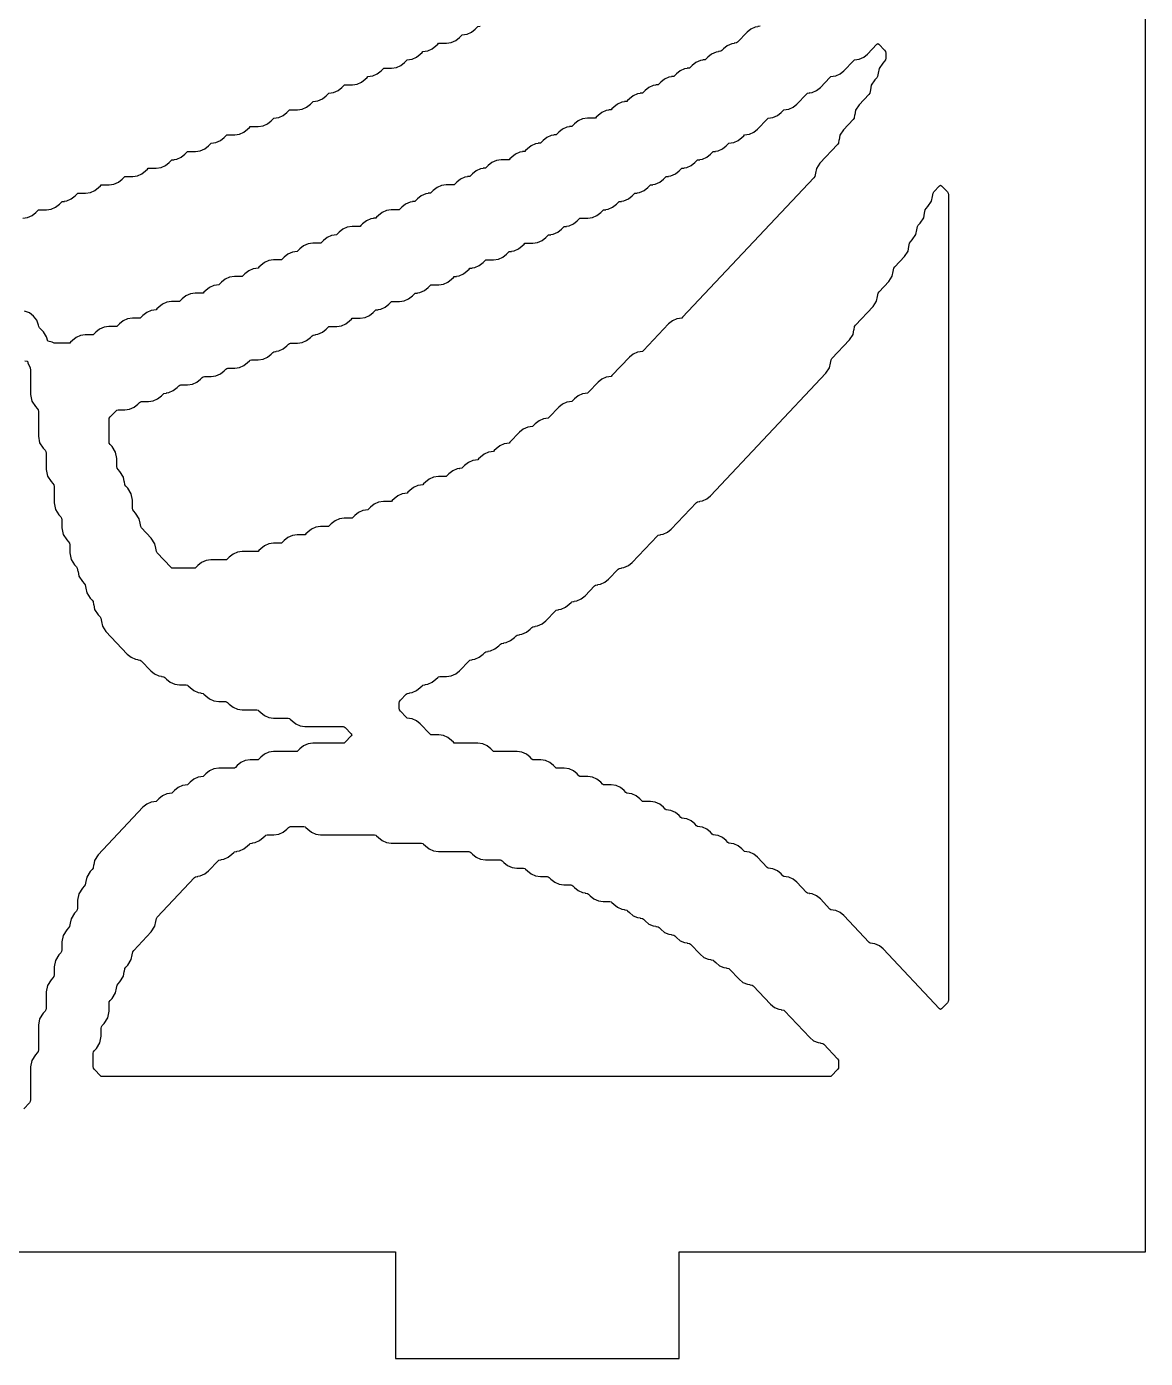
# Model space of a CAD drawing. Header units: millimetres. Extents: x 10 to 410, y 18 to 283.
# Drawn here: x 41.74 to 73.27, y 21 to 58.52 of the extents above; entities that cross this region are included whole.
import ezdxf

# ---------------------------------------------------------------- set-up
doc = ezdxf.new("R2010")
doc.units = ezdxf.units.MM
doc.layers.add('CUT', color=1, linetype='Continuous')

msp = doc.modelspace()

# ---------------------------------------------------------------- linework, layer by layer
at = {"layer": 'CUT'}
for points in [[(52.134, 21), (60.134, 21), (60.134, 24), (73.2679, 24), (73.2679, 144), (60.134, 144), (60.134, 147), (52.134, 147), (52.134, 144), (31.134, 144), (31.134, 147), (23.134, 147), (23.134, 144), (10, 144), (10, 24), (23.134, 24), (23.134, 21), (31.134, 21), (31.134, 24), (52.134, 24)], [(44.513, 47.7233), (44.6472, 47.7416), (44.7716, 47.7954), (44.877, 47.8805), (44.9267, 47.9333), (44.9519, 47.9537), (44.9841, 47.9581), (45.1762, 47.9581), (45.3105, 47.9764), (45.4349, 48.0302), (45.5403, 48.1153), (45.5899, 48.1681), (45.6152, 48.1885), (45.681, 48.1975), (45.6805, 48.2014), (45.7526, 48.2112), (45.877, 48.265), (45.9824, 48.3501), (46.0321, 48.4029), (46.0573, 48.4233), (46.0894, 48.4277), (46.2816, 48.4277), (46.4158, 48.446), (46.5402, 48.4998), (46.6456, 48.5849), (46.6953, 48.6377), (46.7205, 48.6581), (46.7527, 48.6625), (46.9448, 48.6625), (47.079, 48.6808), (47.2034, 48.7346), (47.3088, 48.8197), (47.3585, 48.8725), (47.3837, 48.8929), (47.4159, 48.8973), (47.608, 48.8973), (47.7423, 48.9156), (47.8666, 48.9694), (47.972, 49.0545), (48.0217, 49.1073), (48.047, 49.1277), (48.0791, 49.1321), (48.2712, 49.1321), (48.4055, 49.1504), (48.5299, 49.2042), (48.6353, 49.2893), (48.6849, 49.3421), (48.7102, 49.3625), (48.776, 49.3715), (48.7755, 49.3754), (48.8476, 49.3852), (48.972, 49.439), (49.0774, 49.5241), (49.1271, 49.5769), (49.1523, 49.5973), (49.1844, 49.6017), (49.3766, 49.6017), (49.5108, 49.62), (49.6352, 49.6738), (49.7406, 49.7589), (49.7903, 49.8117), (49.8155, 49.8321), (49.8814, 49.8411), (49.8808, 49.845), (49.953, 49.8548), (50.0774, 49.9086), (50.1828, 49.9937), (50.2324, 50.0465), (50.2577, 50.0669), (50.2898, 50.0713), (50.4819, 50.0713), (50.6162, 50.0896), (50.7406, 50.1434), (50.846, 50.2285), (50.8957, 50.2813), (50.9209, 50.3017), (50.953, 50.3061), (51.1452, 50.3061), (51.2794, 50.3244), (51.4038, 50.3782), (51.5092, 50.4633), (51.5589, 50.5161), (51.5841, 50.5365), (51.65, 50.5455), (51.6494, 50.5494), (51.7215, 50.5592), (51.8459, 50.613), (51.9513, 50.6981), (52.001, 50.7509), (52.0262, 50.7713), (52.0584, 50.7757), (52.2505, 50.7757), (52.3848, 50.794), (52.5092, 50.8478), (52.6145, 50.9329), (52.6642, 50.9857), (52.6895, 51.0061), (52.7553, 51.0151), (52.7548, 51.019), (52.8269, 51.0288), (52.9513, 51.0826), (53.0567, 51.1677), (53.1064, 51.2205), (53.1316, 51.2409), (53.1637, 51.2453), (53.3559, 51.2453), (53.4901, 51.2636), (53.6145, 51.3174), (53.7199, 51.4025), (53.7696, 51.4553), (53.7948, 51.4757), (53.8607, 51.4847), (53.8601, 51.4886), (53.9323, 51.4984), (54.0567, 51.5522), (54.1621, 51.6373), (54.2117, 51.6901), (54.237, 51.7105), (54.3028, 51.7195), (54.3023, 51.7234), (54.3744, 51.7332), (54.4988, 51.787), (54.6042, 51.8721), (54.6539, 51.9249), (54.6791, 51.9453), (54.7112, 51.9497), (54.9034, 51.9497), (55.0376, 51.968), (55.162, 52.0218), (55.2674, 52.1069), (55.3171, 52.1597), (55.3423, 52.1801), (55.4082, 52.1891), (55.4076, 52.193), (55.4798, 52.2028), (55.6042, 52.2566), (55.7096, 52.3417), (55.7592, 52.3945), (55.7845, 52.4149), (55.8166, 52.4193), (56.0087, 52.4193), (56.143, 52.4376), (56.2674, 52.4914), (56.3728, 52.5765), (56.4225, 52.6293), (56.4477, 52.6497), (56.5135, 52.6587), (56.513, 52.6626), (56.5851, 52.6724), (56.7095, 52.7262), (56.8149, 52.8113), (56.8646, 52.8641), (56.8898, 52.8845), (56.9557, 52.8935), (56.9551, 52.8974), (57.0273, 52.9072), (57.1517, 52.961), (57.2571, 53.0461), (57.3067, 53.0989), (57.332, 53.1193), (57.3641, 53.1237), (57.5562, 53.1237), (57.6905, 53.142), (57.8149, 53.1958), (57.9203, 53.2809), (57.97, 53.3337), (57.9952, 53.3541), (58.061, 53.3631), (58.0605, 53.367), (58.1326, 53.3769), (58.257, 53.4306), (58.3624, 53.5157), (58.4121, 53.5685), (58.4373, 53.5889), (58.5032, 53.5979), (58.5026, 53.6018), (58.5748, 53.6117), (58.6992, 53.6654), (58.8046, 53.7505), (58.8542, 53.8033), (58.8795, 53.8237), (58.9453, 53.8327), (58.9448, 53.8366), (59.0169, 53.8465), (59.1413, 53.9002), (59.2467, 53.9853), (59.2964, 54.0381), (59.3216, 54.0585), (59.3875, 54.0675), (59.3869, 54.0714), (59.4591, 54.0813), (59.5834, 54.135), (59.6888, 54.2201), (59.7385, 54.2729), (59.7638, 54.2933), (59.8296, 54.3023), (59.8291, 54.3062), (59.9012, 54.3161), (60.0256, 54.3698), (60.131, 54.4549), (60.1807, 54.5077), (60.2059, 54.5281), (60.2718, 54.5371), (60.2712, 54.541), (60.3433, 54.5509), (60.4677, 54.6046), (60.5731, 54.6897), (60.6228, 54.7425), (60.648, 54.7629), (60.7139, 54.7719), (60.7134, 54.7758), (60.7855, 54.7857), (60.9099, 54.8394), (61.0153, 54.9245), (61.065, 54.9773), (61.0902, 54.9977), (61.156, 55.0067), (61.1555, 55.0106), (61.2276, 55.0205), (61.352, 55.0742), (61.4574, 55.1593), (61.5071, 55.2121), (61.5323, 55.2325), (61.5982, 55.2415), (61.5977, 55.2454), (61.6698, 55.2553), (61.7942, 55.309), (61.8996, 55.3941), (61.9493, 55.4469), (61.9745, 55.4673), (62.0403, 55.4763), (62.0398, 55.4802), (62.1119, 55.4901), (62.2363, 55.5438), (62.3417, 55.6289), (62.6125, 55.9165), (62.6377, 55.9369), (62.7035, 55.9459), (62.703, 55.9498), (62.7751, 55.9597), (62.8995, 56.0134), (63.0049, 56.0985), (63.0546, 56.1513), (63.0798, 56.1717), (63.1457, 56.1807), (63.1452, 56.1846), (63.2173, 56.1945), (63.3417, 56.2482), (63.4471, 56.3334), (63.7178, 56.6209), (63.7431, 56.6413), (63.8089, 56.6503), (63.8084, 56.6542), (63.8805, 56.6641), (64.0049, 56.7178), (64.1103, 56.803), (64.381, 57.0905), (64.4063, 57.1109), (64.4721, 57.1199), (64.4716, 57.1238), (64.5437, 57.1337), (64.6681, 57.1874), (64.7735, 57.2726), (65.0443, 57.5601), (65.0695, 57.5805), (65.1353, 57.5895), (65.1348, 57.5934), (65.2069, 57.6033), (65.3313, 57.657), (65.4367, 57.7422), (65.7028, 58.0248), (65.7308, 58.0462), (65.7588, 58.0248), (65.9194, 57.8542), (65.9435, 57.8164), (65.9519, 57.7724), (65.9519, 57.6323), (65.9435, 57.5882), (65.9194, 57.5504), (65.8668, 57.4945), (65.766, 57.3361), (65.7417, 57.2088), (65.7397, 57.2092), (65.7224, 57.1186), (65.6983, 57.0808), (65.6457, 57.0249), (65.545, 56.8665), (65.5206, 56.7392), (65.5186, 56.7396), (65.5013, 56.649), (65.4773, 56.6112), (65.2035, 56.3205), (65.1028, 56.1621), (65.0785, 56.0348), (65.0765, 56.0352), (65.0592, 55.9446), (65.0351, 55.9068), (64.7614, 55.6161), (64.6607, 55.4577), (64.6363, 55.3304), (64.6343, 55.3307), (64.617, 55.2402), (64.593, 55.2024), (64.0982, 54.6769), (63.9975, 54.5185), (63.9731, 54.3912), (63.9711, 54.3915), (63.9538, 54.301), (63.9298, 54.2632), (60.2273, 50.3309), (60.2021, 50.3105), (60.1363, 50.3015), (60.1368, 50.2976), (60.0647, 50.2877), (59.9403, 50.234), (59.8349, 50.1488), (59.122, 49.3917), (59.0967, 49.3713), (59.0309, 49.3623), (59.0314, 49.3584), (58.9593, 49.3485), (58.8349, 49.2948), (58.7295, 49.2096), (58.2377, 48.6873), (58.2125, 48.6669), (58.1466, 48.6579), (58.1471, 48.654), (58.075, 48.6441), (57.9506, 48.5904), (57.8452, 48.5052), (57.5745, 48.2176), (57.5492, 48.1973), (57.4834, 48.1883), (57.4839, 48.1844), (57.4118, 48.1745), (57.2874, 48.1208), (57.182, 48.0356), (57.1323, 47.9828), (57.1071, 47.9625), (57.0413, 47.9535), (57.0418, 47.9496), (56.9697, 47.9397), (56.8453, 47.886), (56.7399, 47.8008), (56.4691, 47.5132), (56.4439, 47.4929), (56.378, 47.4839), (56.3786, 47.48), (56.3064, 47.4701), (56.1821, 47.4164), (56.0767, 47.3312), (56.027, 47.2784), (56.0017, 47.2581), (55.9359, 47.2491), (55.9364, 47.2452), (55.8643, 47.2353), (55.7399, 47.1816), (55.6345, 47.0964), (55.3638, 46.8088), (55.3385, 46.7885), (55.2727, 46.7795), (55.2732, 46.7756), (55.2011, 46.7657), (55.0767, 46.712), (54.9713, 46.6268), (54.9216, 46.574), (54.8964, 46.5537), (54.8305, 46.5447), (54.8311, 46.5408), (54.7589, 46.5309), (54.6346, 46.4772), (54.5292, 46.392), (54.4795, 46.3392), (54.4542, 46.3189), (54.3884, 46.3099), (54.3889, 46.306), (54.3168, 46.2961), (54.1924, 46.2424), (54.087, 46.1572), (54.0373, 46.1044), (54.0121, 46.0841), (53.9462, 46.0751), (53.9468, 46.0712), (53.8747, 46.0613), (53.7503, 46.0076), (53.6449, 45.9224), (53.5952, 45.8696), (53.57, 45.8493), (53.5378, 45.8449), (53.3457, 45.8449), (53.2114, 45.8265), (53.087, 45.7728), (52.9817, 45.6876), (52.932, 45.6348), (52.9067, 45.6145), (52.8409, 45.6055), (52.8414, 45.6016), (52.7693, 45.5917), (52.6449, 45.538), (52.5395, 45.4528), (52.4898, 45.4), (52.4646, 45.3797), (52.3987, 45.3707), (52.3993, 45.3668), (52.3272, 45.3569), (52.2028, 45.3032), (52.0974, 45.218), (52.0477, 45.1652), (52.0225, 45.1449), (51.9903, 45.1405), (51.7982, 45.1405), (51.6639, 45.1221), (51.5395, 45.0684), (51.4342, 44.9832), (51.3845, 44.9304), (51.3592, 44.9101), (51.2934, 44.901), (51.2939, 44.8972), (51.2218, 44.8873), (51.0974, 44.8336), (50.992, 44.7484), (50.9423, 44.6956), (50.9171, 44.6753), (50.885, 44.6709), (50.6928, 44.6709), (50.5586, 44.6525), (50.4342, 44.5988), (50.3288, 44.5136), (50.2791, 44.4608), (50.2539, 44.4405), (50.2217, 44.4361), (50.0296, 44.4361), (49.8954, 44.4177), (49.771, 44.364), (49.6656, 44.2788), (49.6159, 44.226), (49.5907, 44.2057), (49.5585, 44.2013), (49.3664, 44.2013), (49.2321, 44.1829), (49.1078, 44.1292), (49.0024, 44.044), (48.9527, 43.9912), (48.9274, 43.9709), (48.8953, 43.9665), (48.7032, 43.9665), (48.5689, 43.9481), (48.4445, 43.8944), (48.3391, 43.8092), (48.2895, 43.7564), (48.2642, 43.7361), (48.2321, 43.7317), (47.8189, 43.7317), (47.6846, 43.7133), (47.5603, 43.6596), (47.4549, 43.5744), (47.4052, 43.5216), (47.3799, 43.5012), (47.3478, 43.4969), (46.9346, 43.4969), (46.8004, 43.4785), (46.676, 43.4248), (46.5706, 43.3396), (46.5209, 43.2868), (46.4957, 43.2664), (46.4635, 43.2621), (45.8684, 43.2621), (45.8362, 43.2664), (45.811, 43.2868), (45.4247, 43.6972), (45.4006, 43.735), (45.3833, 43.8255), (45.3813, 43.8251), (45.357, 43.9525), (45.2562, 44.1109), (44.9825, 44.4016), (44.9585, 44.4394), (44.9412, 44.5299), (44.9392, 44.5295), (44.9148, 44.6569), (44.8141, 44.8153), (44.7614, 44.8712), (44.7374, 44.909), (44.729, 44.953), (44.729, 45.1769), (44.6937, 45.3613), (44.593, 45.5197), (44.5404, 45.5756), (44.5163, 45.6134), (44.499, 45.7039), (44.497, 45.7035), (44.4727, 45.8309), (44.3719, 45.9893), (44.3193, 46.0452), (44.2952, 46.083), (44.2868, 46.127), (44.2868, 46.3509), (44.2516, 46.5353), (44.1509, 46.6937), (44.0982, 46.7496), (44.0742, 46.7874), (44.0658, 46.8314), (44.0658, 47.4411), (44.0742, 47.4851), (44.0982, 47.5229), (44.2635, 47.6985), (44.2887, 47.7189), (44.3209, 47.7233)], [(52.5337, 39.7485), (52.6058, 39.7584), (52.7302, 39.8121), (52.8356, 39.8973), (52.8853, 39.9501), (52.9105, 39.9704), (52.9764, 39.9795), (52.9759, 39.9833), (53.048, 39.9932), (53.1724, 40.0469), (53.2778, 40.1321), (53.3275, 40.1849), (53.3527, 40.2052), (53.3848, 40.2096), (53.5769, 40.2096), (53.7112, 40.228), (53.8356, 40.2817), (53.941, 40.3669), (54.2117, 40.6545), (54.237, 40.6749), (54.3028, 40.6839), (54.3023, 40.6877), (54.3744, 40.6976), (54.4988, 40.7513), (54.6042, 40.8365), (54.6539, 40.8893), (54.6791, 40.9097), (54.745, 40.9187), (54.7444, 40.9225), (54.8166, 40.9324), (54.9409, 40.9861), (55.0463, 41.0713), (55.096, 41.1241), (55.1213, 41.1445), (55.1871, 41.1535), (55.1866, 41.1573), (55.2587, 41.1672), (55.3831, 41.2209), (55.4885, 41.3061), (55.5382, 41.3589), (55.5634, 41.3793), (55.6292, 41.3883), (55.6287, 41.3921), (55.7008, 41.402), (55.8252, 41.4557), (55.9306, 41.5409), (55.9803, 41.5937), (56.0055, 41.6141), (56.0714, 41.6231), (56.0709, 41.6269), (56.143, 41.6368), (56.2674, 41.6905), (56.3728, 41.7757), (56.6435, 42.0633), (56.6688, 42.0837), (56.7346, 42.0927), (56.7341, 42.0965), (56.8062, 42.1064), (56.9306, 42.1601), (57.036, 42.2453), (57.0857, 42.2981), (57.1109, 42.3185), (57.1768, 42.3275), (57.1762, 42.3313), (57.2483, 42.3412), (57.3727, 42.3949), (57.4781, 42.4801), (57.7489, 42.7677), (57.7741, 42.7881), (57.84, 42.7971), (57.8394, 42.8009), (57.9116, 42.8108), (58.0359, 42.8645), (58.1413, 42.9497), (58.4121, 43.2373), (58.4373, 43.2577), (58.5032, 43.2667), (58.5026, 43.2706), (58.5748, 43.2804), (58.6992, 43.3341), (58.8046, 43.4193), (59.5175, 44.1765), (59.5427, 44.1969), (59.6085, 44.2059), (59.608, 44.2098), (59.6801, 44.2196), (59.8045, 44.2733), (59.9099, 44.3585), (60.6228, 45.1157), (60.648, 45.1361), (60.7139, 45.1451), (60.7134, 45.149), (60.7855, 45.1588), (60.9099, 45.2126), (61.0153, 45.2977), (64.2684, 48.7529), (64.3691, 48.9113), (64.3935, 49.0386), (64.3955, 49.0382), (64.4128, 49.1287), (64.4368, 49.1665), (64.9316, 49.6921), (65.0324, 49.8505), (65.0567, 49.9778), (65.0587, 49.9774), (65.076, 50.0679), (65.1, 50.1058), (65.5948, 50.6313), (65.6956, 50.7897), (65.7199, 50.917), (65.7219, 50.9166), (65.7392, 51.0071), (65.7633, 51.045), (66.037, 51.3357), (66.1377, 51.4941), (66.162, 51.6214), (66.1641, 51.621), (66.1814, 51.7115), (66.2054, 51.7494), (66.4791, 52.0401), (66.5799, 52.1985), (66.6042, 52.3258), (66.6062, 52.3254), (66.6235, 52.416), (66.6475, 52.4538), (66.7002, 52.5097), (66.8009, 52.6681), (66.8253, 52.7954), (66.8273, 52.795), (66.8446, 52.8856), (66.8686, 52.9234), (66.9213, 52.9793), (67.022, 53.1377), (67.0463, 53.265), (67.0483, 53.2646), (67.0656, 53.3552), (67.0897, 53.393), (67.1423, 53.4489), (67.2431, 53.6073), (67.2674, 53.7346), (67.2694, 53.7342), (67.2867, 53.8248), (67.3108, 53.8626), (67.4714, 54.0331), (67.4994, 54.0545), (67.5274, 54.0331), (67.688, 53.8626), (67.712, 53.8248), (67.7204, 53.7807), (67.7204, 31.0998), (67.712, 31.0557), (67.688, 31.0179), (67.5274, 30.8474), (67.4994, 30.826), (67.4714, 30.8474), (65.8789, 32.5388), (65.7735, 32.6239), (65.6491, 32.6777), (65.5769, 32.6875), (65.5775, 32.6914), (65.5116, 32.7004), (65.4864, 32.7208), (64.7735, 33.478), (64.6681, 33.5631), (64.5437, 33.6169), (64.4716, 33.6267), (64.4721, 33.6306), (64.4063, 33.6396), (64.381, 33.66), (64.1103, 33.9476), (64.0049, 34.0327), (63.8805, 34.0865), (63.8084, 34.0963), (63.8089, 34.1002), (63.7431, 34.1092), (63.7178, 34.1296), (63.4471, 34.4172), (63.3417, 34.5023), (63.2173, 34.5561), (63.1452, 34.5659), (63.1457, 34.5698), (63.0798, 34.5788), (63.0546, 34.5992), (63.0049, 34.652), (62.8995, 34.7371), (62.7751, 34.7909), (62.703, 34.8007), (62.7035, 34.8046), (62.6377, 34.8136), (62.6125, 34.834), (62.3417, 35.1216), (62.2363, 35.2067), (62.1119, 35.2605), (62.0398, 35.2703), (62.0403, 35.2742), (61.9745, 35.2832), (61.9493, 35.3036), (61.8996, 35.3564), (61.7942, 35.4415), (61.6698, 35.4953), (61.5977, 35.5051), (61.5982, 35.509), (61.5323, 35.518), (61.5071, 35.5384), (61.4574, 35.5912), (61.352, 35.6763), (61.2276, 35.7301), (61.1555, 35.7399), (61.156, 35.7438), (61.0902, 35.7528), (61.065, 35.7732), (61.0153, 35.826), (60.9099, 35.9111), (60.7855, 35.9649), (60.7134, 35.9747), (60.7139, 35.9786), (60.648, 35.9876), (60.6228, 36.008), (60.5731, 36.0608), (60.4677, 36.1459), (60.3433, 36.1997), (60.2712, 36.2095), (60.2718, 36.2134), (60.2059, 36.2224), (60.1807, 36.2428), (60.131, 36.2956), (60.0256, 36.3807), (59.9012, 36.4345), (59.8291, 36.4443), (59.8296, 36.4482), (59.7638, 36.4572), (59.7385, 36.4776), (59.6888, 36.5304), (59.5834, 36.6155), (59.4591, 36.6693), (59.3248, 36.6876), (59.1327, 36.6876), (59.1005, 36.692), (59.0753, 36.7124), (59.0256, 36.7652), (58.9202, 36.8503), (58.7958, 36.9041), (58.7237, 36.9139), (58.7243, 36.9178), (58.6584, 36.9268), (58.6332, 36.9472), (58.5835, 37), (58.4781, 37.0851), (58.3537, 37.1389), (58.2195, 37.1572), (58.0273, 37.1572), (57.9952, 37.1616), (57.97, 37.182), (57.9203, 37.2348), (57.8149, 37.3199), (57.6905, 37.3737), (57.5562, 37.392), (57.3641, 37.392), (57.332, 37.3964), (57.3067, 37.4168), (57.2571, 37.4696), (57.1517, 37.5547), (57.0273, 37.6085), (56.893, 37.6268), (56.7009, 37.6268), (56.6688, 37.6312), (56.6435, 37.6516), (56.5938, 37.7044), (56.4884, 37.7895), (56.3641, 37.8433), (56.2298, 37.8616), (56.0377, 37.8616), (56.0055, 37.866), (55.9803, 37.8864), (55.9306, 37.9392), (55.8252, 38.0243), (55.7008, 38.0781), (55.5666, 38.0964), (54.9323, 38.0964), (54.9002, 38.1008), (54.875, 38.1212), (54.8253, 38.174), (54.7199, 38.2591), (54.5955, 38.3129), (54.4612, 38.3312), (53.827, 38.3312), (53.7948, 38.3356), (53.7696, 38.356), (53.7199, 38.4088), (53.6145, 38.4939), (53.4901, 38.5477), (53.3559, 38.566), (53.1637, 38.566), (53.1316, 38.5704), (53.1064, 38.5908), (52.8356, 38.8784), (52.7302, 38.9635), (52.6058, 39.0173), (52.5337, 39.0271), (52.5342, 39.031), (52.4684, 39.04), (52.4432, 39.0604), (52.2779, 39.236), (52.2538, 39.2738), (52.2454, 39.3178), (52.2454, 39.4579), (52.2538, 39.5019), (52.2779, 39.5397), (52.4432, 39.7153), (52.4684, 39.7356), (52.5342, 39.7447)], [(43.6561, 29.1395), (43.632, 29.1773), (43.6236, 29.2214), (43.6236, 29.5963), (43.632, 29.6403), (43.6561, 29.6781), (43.7087, 29.734), (43.8095, 29.8924), (43.8447, 30.0767), (43.8447, 30.3007), (43.8531, 30.3447), (43.8771, 30.3825), (43.9298, 30.4384), (44.0305, 30.5968), (44.0658, 30.7812), (44.0658, 31.0051), (44.0742, 31.0491), (44.0982, 31.0869), (44.1509, 31.1428), (44.2516, 31.3012), (44.2759, 31.4285), (44.2779, 31.4282), (44.2952, 31.5187), (44.3193, 31.5565), (44.3719, 31.6124), (44.4727, 31.7708), (44.497, 31.8981), (44.499, 31.8978), (44.5163, 31.9883), (44.5404, 32.0261), (44.593, 32.082), (44.6937, 32.2404), (44.7181, 32.3677), (44.7201, 32.3674), (44.7374, 32.4579), (44.7614, 32.4957), (45.2562, 33.0212), (45.357, 33.1796), (45.3813, 33.307), (45.3833, 33.3066), (45.4006, 33.3971), (45.4247, 33.4349), (46.4742, 34.5496), (46.4995, 34.57), (46.5653, 34.579), (46.5648, 34.5829), (46.6369, 34.5928), (46.7613, 34.6465), (46.8667, 34.7317), (47.1374, 35.0192), (47.1627, 35.0396), (47.2285, 35.0486), (47.228, 35.0525), (47.3001, 35.0624), (47.4245, 35.1161), (47.5299, 35.2013), (47.5796, 35.254), (47.6048, 35.2744), (47.6707, 35.2834), (47.6701, 35.2873), (47.7423, 35.2972), (47.8666, 35.3509), (47.972, 35.4361), (48.0217, 35.4888), (48.047, 35.5092), (48.1128, 35.5182), (48.1123, 35.5221), (48.1844, 35.532), (48.3088, 35.5857), (48.4142, 35.6709), (48.4639, 35.7237), (48.4891, 35.744), (48.5212, 35.7484), (48.7134, 35.7484), (48.8476, 35.7668), (48.972, 35.8205), (49.0774, 35.9057), (49.1271, 35.9585), (49.1523, 35.9788), (49.1844, 35.9832), (49.5585, 35.9832), (49.5907, 35.9788), (49.6159, 35.9585), (49.6656, 35.9057), (49.771, 35.8205), (49.8954, 35.7668), (50.0296, 35.7484), (51.5482, 35.7484), (51.5803, 35.744), (51.6055, 35.7237), (51.6552, 35.6709), (51.7606, 35.5857), (51.885, 35.532), (52.0193, 35.5136), (52.8746, 35.5136), (52.9067, 35.5092), (52.932, 35.4888), (52.9817, 35.4361), (53.087, 35.3509), (53.2114, 35.2972), (53.3457, 35.2788), (54.201, 35.2788), (54.2332, 35.2744), (54.2584, 35.254), (54.3081, 35.2013), (54.4135, 35.1161), (54.5379, 35.0624), (54.6721, 35.044), (55.0853, 35.044), (55.1175, 35.0396), (55.1427, 35.0192), (55.1924, 34.9665), (55.2978, 34.8813), (55.4222, 34.8276), (55.5564, 34.8092), (55.7485, 34.8092), (55.7807, 34.8048), (55.8059, 34.7844), (55.8556, 34.7317), (55.961, 34.6465), (56.0854, 34.5928), (56.2196, 34.5744), (56.4118, 34.5744), (56.4439, 34.57), (56.4691, 34.5496), (56.5188, 34.4969), (56.6242, 34.4117), (56.7486, 34.358), (56.8828, 34.3396), (57.075, 34.3396), (57.1071, 34.3352), (57.1323, 34.3148), (57.182, 34.2621), (57.2874, 34.1769), (57.4118, 34.1232), (57.4839, 34.1133), (57.4834, 34.1094), (57.5492, 34.1004), (57.5745, 34.08), (57.6242, 34.0273), (57.7296, 33.9421), (57.8539, 33.8884), (57.9882, 33.87), (58.1803, 33.87), (58.2125, 33.8656), (58.2377, 33.8452), (58.2874, 33.7925), (58.3928, 33.7073), (58.5172, 33.6536), (58.5893, 33.6437), (58.5888, 33.6398), (58.6546, 33.6308), (58.6798, 33.6104), (58.7295, 33.5577), (58.8349, 33.4725), (58.9593, 33.4188), (59.0314, 33.4089), (59.0309, 33.405), (59.0967, 33.396), (59.122, 33.3756), (59.1717, 33.3229), (59.2771, 33.2377), (59.4014, 33.184), (59.4736, 33.1741), (59.473, 33.1702), (59.5389, 33.1612), (59.5641, 33.1408), (59.6138, 33.0881), (59.7192, 33.0029), (59.8436, 32.9492), (59.9157, 32.9393), (59.9152, 32.9354), (59.981, 32.9264), (60.0063, 32.906), (60.056, 32.8533), (60.1613, 32.7681), (60.2857, 32.7144), (60.3579, 32.7045), (60.3573, 32.7006), (60.4232, 32.6916), (60.4484, 32.6712), (60.7192, 32.3837), (60.8246, 32.2985), (60.949, 32.2448), (61.0211, 32.2349), (61.0205, 32.231), (61.0864, 32.222), (61.1116, 32.2016), (61.1613, 32.1489), (61.2667, 32.0637), (61.3911, 32.01), (61.4632, 32.0001), (61.4627, 31.9962), (61.5285, 31.9872), (61.5538, 31.9668), (61.8245, 31.6793), (61.9299, 31.5941), (62.0543, 31.5404), (62.1264, 31.5305), (62.1259, 31.5266), (62.1918, 31.5176), (62.217, 31.4972), (62.7088, 30.9749), (62.8142, 30.8897), (62.9386, 30.836), (63.0107, 30.8261), (63.0102, 30.8222), (63.076, 30.8132), (63.1013, 30.7928), (63.8142, 30.0357), (63.9196, 29.9505), (64.044, 29.8968), (64.1161, 29.8869), (64.1155, 29.883), (64.1814, 29.874), (64.2066, 29.8536), (64.593, 29.4433), (64.617, 29.4055), (64.6254, 29.3615), (64.6254, 29.2214), (64.617, 29.1773), (64.593, 29.1395), (64.4277, 28.964), (64.4025, 28.9436), (64.3703, 28.9392), (43.8787, 28.9392), (43.8466, 28.9436), (43.8214, 28.964)]]:
    msp.add_lwpolyline(points, close=True, dxfattribs=at)
for points in [[(41.6391, 53.1237), (41.7733, 53.142), (41.8977, 53.1958), (42.0031, 53.2809), (42.0528, 53.3337), (42.078, 53.3541), (42.1101, 53.3585), (42.3023, 53.3585), (42.4365, 53.3769), (42.5609, 53.4306), (42.6663, 53.5157), (42.716, 53.5685), (42.7412, 53.5889), (42.8071, 53.5979), (42.8066, 53.6018), (42.8787, 53.6117), (43.0031, 53.6654), (43.1085, 53.7505), (43.1581, 53.8033), (43.1834, 53.8237), (43.2155, 53.8281), (43.4076, 53.8281), (43.5419, 53.8465), (43.6663, 53.9002), (43.7717, 53.9853), (43.8214, 54.0381), (43.8466, 54.0585), (43.8787, 54.0629), (44.0709, 54.0629), (44.2051, 54.0813), (44.3295, 54.135), (44.4349, 54.2201), (44.4846, 54.2729), (44.5098, 54.2933), (44.5419, 54.2977), (44.7341, 54.2977), (44.8683, 54.3161), (44.9927, 54.3698), (45.0981, 54.4549), (45.1478, 54.5077), (45.173, 54.5281), (45.2052, 54.5325), (45.3973, 54.5325), (45.5315, 54.5509), (45.6559, 54.6046), (45.7613, 54.6897), (45.811, 54.7425), (45.8362, 54.7629), (45.9021, 54.7719), (45.9016, 54.7758), (45.9737, 54.7857), (46.0981, 54.8394), (46.2035, 54.9245), (46.2532, 54.9773), (46.2784, 54.9977), (46.3105, 55.0021), (46.5026, 55.0021), (46.6369, 55.0205), (46.7613, 55.0742), (46.8667, 55.1593), (46.9164, 55.2121), (46.9416, 55.2325), (47.0074, 55.2415), (47.0069, 55.2454), (47.079, 55.2553), (47.2034, 55.309), (47.3088, 55.3941), (47.3585, 55.4469), (47.3837, 55.4673), (47.4159, 55.4717), (47.608, 55.4717), (47.7423, 55.4901), (47.8666, 55.5438), (47.972, 55.6289), (48.0217, 55.6817), (48.047, 55.7021), (48.0791, 55.7065), (48.2712, 55.7065), (48.4055, 55.7249), (48.5299, 55.7786), (48.6353, 55.8637), (48.6849, 55.9165), (48.7102, 55.9369), (48.776, 55.9459), (48.7755, 55.9498), (48.8476, 55.9597), (48.972, 56.0134), (49.0774, 56.0985), (49.1271, 56.1513), (49.1523, 56.1717), (49.1844, 56.1761), (49.3766, 56.1761), (49.5108, 56.1945), (49.6352, 56.2482), (49.7406, 56.3334), (49.7903, 56.3861), (49.8155, 56.4065), (49.8814, 56.4155), (49.8808, 56.4194), (49.953, 56.4293), (50.0774, 56.483), (50.1828, 56.5682), (50.2324, 56.6209), (50.2577, 56.6413), (50.3235, 56.6503), (50.323, 56.6542), (50.3951, 56.6641), (50.5195, 56.7178), (50.6249, 56.803), (50.6746, 56.8557), (50.6998, 56.8761), (50.732, 56.8805), (50.9241, 56.8805), (51.0583, 56.8989), (51.1827, 56.9526), (51.2881, 57.0378), (51.3378, 57.0905), (51.363, 57.1109), (51.4289, 57.1199), (51.4284, 57.1238), (51.5005, 57.1337), (51.6249, 57.1874), (51.7303, 57.2726), (51.7799, 57.3253), (51.8052, 57.3457), (51.8373, 57.3501), (52.0294, 57.3501), (52.1637, 57.3685), (52.2881, 57.4222), (52.3935, 57.5074), (52.4432, 57.5601), (52.4684, 57.5805), (52.5342, 57.5895), (52.5337, 57.5934), (52.6058, 57.6033), (52.7302, 57.657), (52.8356, 57.7422), (52.8853, 57.7949), (52.9105, 57.8153), (52.9764, 57.8243), (52.9759, 57.8282), (53.048, 57.8381), (53.1724, 57.8918), (53.2778, 57.977), (53.3275, 58.0297), (53.3527, 58.0501), (53.3848, 58.0545), (53.5769, 58.0545), (53.7112, 58.0729), (53.8356, 58.1266), (53.941, 58.2118), (53.9907, 58.2645), (54.0159, 58.2849), (54.0817, 58.2939), (54.0812, 58.2978), (54.1533, 58.3077), (54.2777, 58.3614), (54.3831, 58.4466), (54.4328, 58.4993), (54.458, 58.5197), (54.5239, 58.5287)], [(62.4128, 58.5285), (62.347, 58.5195), (62.3475, 58.5156), (62.2754, 58.5057), (62.151, 58.452), (62.0456, 58.3669), (61.7748, 58.0793), (61.7496, 58.0589), (61.6838, 58.0499), (61.6843, 58.046), (61.6122, 58.0361), (61.4878, 57.9824), (61.3824, 57.8973), (61.3327, 57.8445), (61.3075, 57.8241), (61.2416, 57.8151), (61.2421, 57.8112), (61.17, 57.8013), (61.0456, 57.7476), (60.9402, 57.6625), (60.8905, 57.6097), (60.8653, 57.5893), (60.7995, 57.5803), (60.8, 57.5764), (60.7279, 57.5665), (60.6035, 57.5128), (60.4981, 57.4277), (60.4484, 57.3749), (60.4232, 57.3545), (60.3573, 57.3455), (60.3579, 57.3416), (60.2857, 57.3317), (60.1613, 57.278), (60.056, 57.1929), (60.0063, 57.1401), (59.981, 57.1197), (59.9152, 57.1107), (59.9157, 57.1068), (59.8436, 57.0969), (59.7192, 57.0432), (59.6138, 56.9581), (59.5641, 56.9053), (59.5389, 56.8849), (59.473, 56.8759), (59.4736, 56.872), (59.4014, 56.8621), (59.2771, 56.8084), (59.1717, 56.7233), (59.122, 56.6705), (59.0967, 56.6501), (59.0309, 56.6411), (59.0314, 56.6372), (58.9593, 56.6273), (58.8349, 56.5736), (58.7295, 56.4885), (58.6798, 56.4357), (58.6546, 56.4153), (58.5888, 56.4063), (58.5893, 56.4024), (58.5172, 56.3925), (58.3928, 56.3388), (58.2874, 56.2537), (58.2377, 56.2009), (58.2125, 56.1805), (58.1466, 56.1715), (58.1471, 56.1676), (58.075, 56.1577), (57.9506, 56.104), (57.8452, 56.0189), (57.7955, 55.9661), (57.7703, 55.9457), (57.7382, 55.9413), (57.5461, 55.9413), (57.4118, 55.9229), (57.2874, 55.8692), (57.182, 55.7841), (57.1323, 55.7313), (57.1071, 55.7109), (57.0413, 55.7019), (57.0418, 55.698), (56.9697, 55.6881), (56.8453, 55.6344), (56.7399, 55.5492), (56.6902, 55.4965), (56.665, 55.4761), (56.5991, 55.4671), (56.5996, 55.4632), (56.5275, 55.4533), (56.4031, 55.3996), (56.2977, 55.3144), (56.248, 55.2617), (56.2228, 55.2413), (56.157, 55.2323), (56.1575, 55.2284), (56.0854, 55.2185), (55.961, 55.1648), (55.8556, 55.0796), (55.8059, 55.0269), (55.7807, 55.0065), (55.7148, 54.9975), (55.7154, 54.9936), (55.6432, 54.9837), (55.5188, 54.93), (55.4134, 54.8448), (55.3638, 54.7921), (55.3385, 54.7717), (55.3064, 54.7673), (55.1143, 54.7673), (54.98, 54.7489), (54.8556, 54.6952), (54.7502, 54.61), (54.7005, 54.5573), (54.6753, 54.5369), (54.6095, 54.5279), (54.61, 54.524), (54.5379, 54.5141), (54.4135, 54.4604), (54.3081, 54.3752), (54.2584, 54.3225), (54.2332, 54.3021), (54.1673, 54.2931), (54.1678, 54.2892), (54.0957, 54.2793), (53.9713, 54.2256), (53.8659, 54.1404), (53.8163, 54.0877), (53.791, 54.0673), (53.7589, 54.0629), (53.5668, 54.0629), (53.4325, 54.0445), (53.3081, 53.9908), (53.2027, 53.9056), (53.153, 53.8529), (53.1278, 53.8325), (53.062, 53.8235), (53.0625, 53.8196), (52.9904, 53.8097), (52.866, 53.756), (52.7606, 53.6708), (52.7109, 53.6181), (52.6857, 53.5977), (52.6198, 53.5887), (52.6203, 53.5848), (52.5482, 53.5749), (52.4238, 53.5212), (52.3184, 53.436), (52.2687, 53.3833), (52.2435, 53.3629), (52.2114, 53.3585), (52.0193, 53.3585), (51.885, 53.3401), (51.7606, 53.2864), (51.6552, 53.2012), (51.6055, 53.1485), (51.5803, 53.1281), (51.5145, 53.1191), (51.515, 53.1152), (51.4429, 53.1053), (51.3185, 53.0516), (51.2131, 52.9664), (51.1634, 52.9137), (51.1382, 52.8933), (51.106, 52.8889), (50.9139, 52.8889), (50.7796, 52.8705), (50.6553, 52.8168), (50.5499, 52.7316), (50.5002, 52.6789), (50.4749, 52.6585), (50.4091, 52.6495), (50.4096, 52.6456), (50.3375, 52.6357), (50.2131, 52.582), (50.1077, 52.4968), (50.058, 52.4441), (50.0328, 52.4237), (50.0007, 52.4193), (49.8085, 52.4193), (49.6743, 52.4009), (49.5499, 52.3472), (49.4445, 52.262), (49.3948, 52.2093), (49.3696, 52.1889), (49.3037, 52.1799), (49.3043, 52.176), (49.2321, 52.1661), (49.1078, 52.1124), (49.0024, 52.0272), (48.9527, 51.9745), (48.9274, 51.9541), (48.8953, 51.9497), (48.7032, 51.9497), (48.5689, 51.9313), (48.4445, 51.8776), (48.3391, 51.7924), (48.2895, 51.7397), (48.2642, 51.7193), (48.1984, 51.7103), (48.1989, 51.7064), (48.1268, 51.6965), (48.0024, 51.6428), (47.897, 51.5576), (47.8473, 51.5049), (47.8221, 51.4845), (47.79, 51.4801), (47.5978, 51.4801), (47.4636, 51.4617), (47.3392, 51.408), (47.2338, 51.3228), (47.1841, 51.2701), (47.1589, 51.2497), (47.093, 51.2407), (47.0936, 51.2368), (47.0214, 51.2269), (46.897, 51.1732), (46.7916, 51.088), (46.742, 51.0353), (46.7167, 51.0149), (46.6846, 51.0105), (46.4925, 51.0105), (46.3582, 50.9921), (46.2338, 50.9384), (46.1284, 50.8532), (46.0787, 50.8005), (46.0535, 50.7801), (46.0214, 50.7757), (45.8292, 50.7757), (45.695, 50.7573), (45.5706, 50.7036), (45.4652, 50.6184), (45.4155, 50.5657), (45.3903, 50.5453), (45.3244, 50.5363), (45.325, 50.5324), (45.2529, 50.5225), (45.1285, 50.4688), (45.0231, 50.3836), (44.9734, 50.3309), (44.9482, 50.3105), (44.916, 50.3061), (44.7239, 50.3061), (44.5896, 50.2877), (44.4652, 50.234), (44.3599, 50.1488), (44.3102, 50.0961), (44.2849, 50.0757), (44.2528, 50.0713), (44.0607, 50.0713), (43.9264, 50.0529), (43.802, 49.9992), (43.6966, 49.914), (43.6469, 49.8613), (43.6217, 49.8409), (43.5896, 49.8365), (43.3975, 49.8365), (43.2632, 49.8181), (43.1388, 49.7644), (43.0334, 49.6792), (42.9837, 49.6265), (42.9585, 49.6061), (42.9264, 49.6017), (42.5523, 49.6017), (42.5195, 49.6062), (42.4601, 49.6318), (42.3411, 49.662), (42.3088, 49.7844), (42.2171, 49.9215), (42.1086, 50.0368), (42.0845, 50.0746), (42.0784, 50.1066), (42.0291, 50.2468), (41.9409, 50.3663), (41.8213, 50.4546), (41.6812, 50.5039)], [(41.6928, 49.1052), (41.7734, 49.0921), (41.7772, 49.0499), (41.8399, 48.9045), (41.8466, 48.8939), (41.855, 48.8499), (41.855, 48.1564), (41.8903, 47.972), (41.991, 47.8137), (42.0437, 47.7577), (42.0677, 47.7199), (42.0761, 47.6759), (42.0761, 46.9824), (42.1114, 46.798), (42.2121, 46.6397), (42.2647, 46.5837), (42.2888, 46.5459), (42.2972, 46.5019), (42.2972, 46.0432), (42.3324, 45.8588), (42.4332, 45.7005), (42.4858, 45.6445), (42.5099, 45.6067), (42.5183, 45.5627), (42.5183, 45.104), (42.5535, 44.9196), (42.6542, 44.7613), (42.7069, 44.7053), (42.7309, 44.6675), (42.7393, 44.6235), (42.7393, 44.3996), (42.7746, 44.2152), (42.8753, 44.0569), (42.9279, 44.0009), (42.952, 43.9631), (42.9604, 43.9191), (42.9604, 43.6952), (42.9956, 43.5108), (43.0964, 43.3524), (43.149, 43.2965), (43.1731, 43.2587), (43.1904, 43.1682), (43.1924, 43.1686), (43.2167, 43.0412), (43.3174, 42.8828), (43.3701, 42.8269), (43.3941, 42.7891), (43.4114, 42.6986), (43.4134, 42.699), (43.4378, 42.5716), (43.5385, 42.4132), (43.5912, 42.3573), (43.6152, 42.3195), (43.6325, 42.229), (43.6345, 42.2294), (43.6589, 42.102), (43.7596, 41.9436), (43.8122, 41.8877), (43.8363, 41.8499), (43.8536, 41.7594), (43.8556, 41.7598), (43.8799, 41.6324), (43.9807, 41.474), (44.5809, 40.8365), (44.6863, 40.7513), (44.8107, 40.6976), (44.8828, 40.6877), (44.8823, 40.6839), (44.9482, 40.6749), (44.9734, 40.6545), (45.2441, 40.3669), (45.3495, 40.2817), (45.4739, 40.228), (45.546, 40.2181), (45.5455, 40.2143), (45.6114, 40.2052), (45.6366, 40.1849), (45.6863, 40.1321), (45.7917, 40.0469), (45.9161, 39.9932), (46.0503, 39.9748), (46.2425, 39.9748), (46.2746, 39.9704), (46.2998, 39.9501), (46.3495, 39.8973), (46.4549, 39.8121), (46.5793, 39.7584), (46.6514, 39.7485), (46.6509, 39.7447), (46.7167, 39.7356), (46.742, 39.7153), (46.7916, 39.6625), (46.897, 39.5773), (47.0214, 39.5236), (47.1557, 39.5052), (47.3478, 39.5052), (47.3799, 39.5008), (47.4052, 39.4805), (47.4549, 39.4277), (47.5603, 39.3425), (47.6846, 39.2888), (47.8189, 39.2704), (48.2321, 39.2704), (48.2642, 39.266), (48.2895, 39.2457), (48.3391, 39.1929), (48.4445, 39.1077), (48.5689, 39.054), (48.7032, 39.0356), (49.1164, 39.0356), (49.1485, 39.0312), (49.1737, 39.0109), (49.2234, 38.9581), (49.3288, 38.8729), (49.4532, 38.8192), (49.5875, 38.8008), (50.6639, 38.8008), (50.696, 38.7964), (50.7212, 38.7761), (50.8931, 38.5936), (50.9121, 38.566), (50.8931, 38.5385), (50.7212, 38.356), (50.696, 38.3356), (50.6639, 38.3312), (49.8085, 38.3312), (49.6743, 38.3129), (49.5499, 38.2591), (49.4445, 38.174), (49.3948, 38.1212), (49.3696, 38.1008), (49.3375, 38.0964), (48.7032, 38.0964), (48.5689, 38.0781), (48.4445, 38.0243), (48.3391, 37.9392), (48.2895, 37.8864), (48.2642, 37.866), (48.2321, 37.8616), (48.04, 37.8616), (47.9057, 37.8433), (47.7813, 37.7895), (47.6759, 37.7044), (47.6262, 37.6516), (47.601, 37.6312), (47.5689, 37.6268), (47.1557, 37.6268), (47.0214, 37.6085), (46.897, 37.5547), (46.7916, 37.4696), (46.742, 37.4168), (46.7167, 37.3964), (46.6509, 37.3874), (46.6514, 37.3835), (46.5793, 37.3737), (46.4549, 37.3199), (46.3495, 37.2348), (46.2998, 37.182), (46.2746, 37.1616), (46.2087, 37.1526), (46.2093, 37.1487), (46.1371, 37.1389), (46.0128, 37.0851), (45.9074, 37), (45.8577, 36.9472), (45.8324, 36.9268), (45.7666, 36.9178), (45.7671, 36.9139), (45.695, 36.9041), (45.5706, 36.8503), (45.4652, 36.7652), (45.4155, 36.7124), (45.3903, 36.692), (45.3244, 36.683), (45.325, 36.6791), (45.2529, 36.6693), (45.1285, 36.6155), (45.0231, 36.5304), (43.7596, 35.1884), (43.6589, 35.03), (43.6345, 34.9027), (43.6325, 34.9031), (43.6152, 34.8126), (43.5912, 34.7748), (43.5385, 34.7188), (43.4378, 34.5604), (43.4134, 34.4331), (43.4114, 34.4335), (43.3941, 34.343), (43.3701, 34.3052), (43.3174, 34.2492), (43.2167, 34.0908), (43.1815, 33.9065), (43.1815, 33.6826), (43.1731, 33.6386), (43.149, 33.6007), (43.0964, 33.5448), (42.9956, 33.3864), (42.9713, 33.2591), (42.9693, 33.2595), (42.952, 33.169), (42.9279, 33.1311), (42.8753, 33.0752), (42.7746, 32.9168), (42.7393, 32.7325), (42.7393, 32.5086), (42.7309, 32.4646), (42.7069, 32.4267), (42.6542, 32.3708), (42.5535, 32.2124), (42.5183, 32.0281), (42.5183, 31.8042), (42.5099, 31.7601), (42.4858, 31.7223), (42.4332, 31.6664), (42.3324, 31.508), (42.2972, 31.3237), (42.2972, 30.865), (42.2888, 30.8209), (42.2647, 30.7831), (42.2121, 30.7272), (42.1114, 30.5688), (42.0761, 30.3845), (42.0761, 29.691), (42.0677, 29.6469), (42.0437, 29.6091), (41.991, 29.5532), (41.8903, 29.3948), (41.855, 29.2105), (41.855, 28.2821), (41.8466, 28.2381), (41.8226, 28.2003), (41.662, 28.0298)]]:
    msp.add_lwpolyline(points, dxfattribs=at)

doc.saveas('drawing.dxf')
